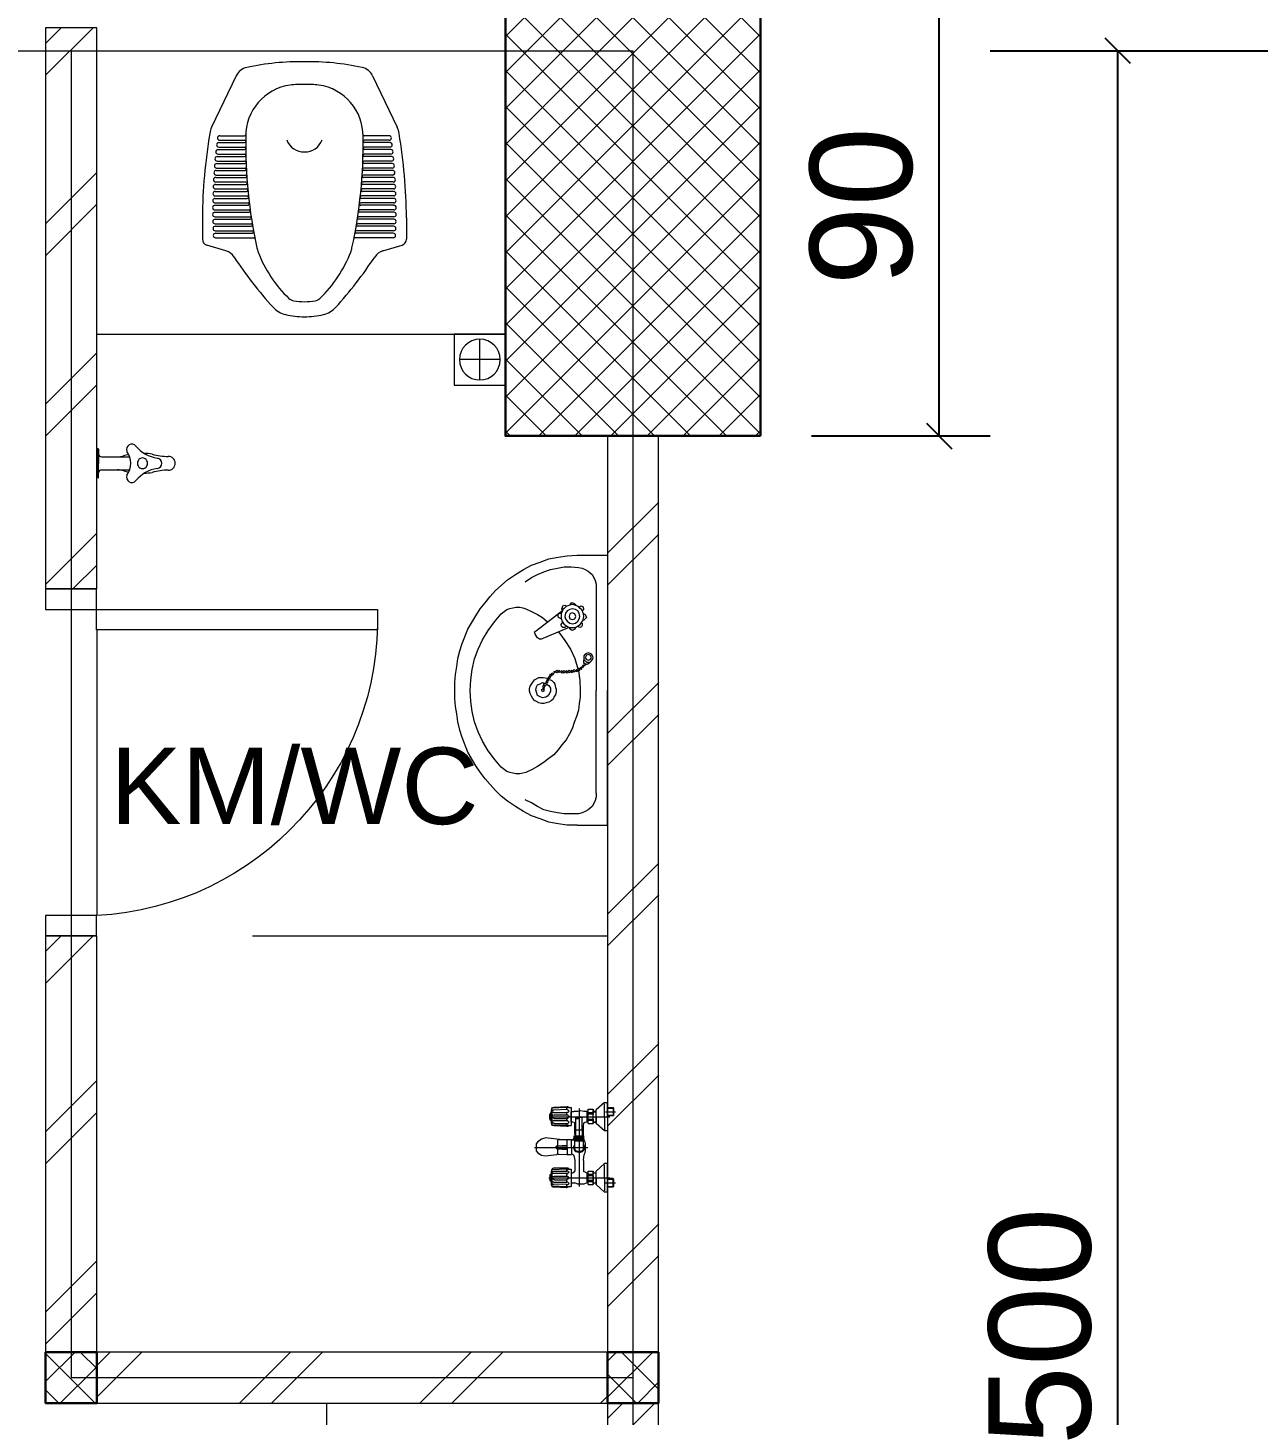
# Model space of a CAD drawing. Header units: millimetres. Extents: x -10 to 1564, y -8 to 383.
# Drawn here: x 3.22 to 8.04, y 65.1 to 70.54 of the extents above; entities that cross this region are included whole.
import ezdxf

# ---------------------------------------------------------------- set-up
doc = ezdxf.new("R2010")
doc.units = ezdxf.units.MM
doc.header["$MEASUREMENT"] = 0
doc.layers.get('0').update_dxf_attribs({"lineweight": 5})
for name, color, linetype, lineweight in [('ars', 11, 'Continuous', 0), ('ars @ 1', 11, 'Continuous', 0), ('KOL', 1, 'Continuous', 30), ('KOLOM', 4, 'Continuous', 9), ('KUSEN', 6, 'Continuous', 15), ('LAN', 7, 'Continuous', 9), ('not', 7, 'Continuous', 20), ('SANITAIR', 15, 'Continuous', 9), ('tem', 5, 'Continuous', 20), ('U', 6, 'Continuous', 20)]:
    doc.layers.add(name, color=color, linetype=linetype, lineweight=lineweight)
doc.layers.add('AS', color=1, linetype='Continuous', lineweight=5, plot=False)
doc.styles.get("Standard").update_dxf_attribs({"font": 'arial.ttf'})
doc.linetypes.add('ZIGZAG', pattern='A,0.0001,-0.2,[131,ltypeshp.shx,S=0.2,R=0,X=-0.2,Y=0],-0.4,[131,ltypeshp.shx,S=0.2,R=180,X=0.2,Y=0],-0.2', length=0.8001)
doc.dimstyles.new('SK-50', dxfattribs={"dimscale": 0, "dimtxt": 0.4, "dimasz": 0.1, "dimexe": 0.2, "dimexo": 0, "dimgap": 0.1, "dimtad": 1, "dimdec": 0, "dimlfac": 50, "dimzin": 0, "dimdsep": 46, "dimtxsty": 'Standard', "dimblk": 'OBLIQUE', "dimcen": 0.09, "dimclrd": 256, "dimclre": 256, "dimclrt": 256, "dimadec": 0, "dimazin": 0, "dimtfac": 1, "dimtdec": 0, "dimtofl": 0, "dimtmove": 0, "dimatfit": 3, "dimldrblk": 'OBLIQUE', "dimfxl": 0, "dimtolj": 1, "dimtzin": 0, "dimarcsym": 0})

# ---------------------------------------------------------------- blocks, each defined once
blk = doc.blocks.new('KRAN ATAS')
at = {"layer": 'SANITAIR'}
for p, q in [((-0.0198, 0), (0, 0)), ((-0.0198, -0.0015), (-0.0198, 0)), ((0.0198, 0), (0, 0)), ((0.0198, -0.0015), (0.0198, 0)), ((-0.0193, -0.002), (0, -0.002)), ((-0.0087, -0.006), (-0.0087, -0.0441)), ((0.0193, -0.002), (0, -0.002)), ((0.0087, -0.006), (0.0087, -0.0441))]:
    blk.add_line(p, q, dxfattribs=at)
for centre, radius, start, end in [((-0.0193, -0.0015), 0.0005, 180, 270), ((-0.0127, -0.006), 0.004, 0, 90), ((0.0127, -0.006), 0.004, 90, 180), ((0.0193, -0.0015), 0.0005, 270, 0), ((0.0743, -0.0604), 0.0878, 163.7486, 168.4446), ((-0.0388, -0.0275), 0.03, 343.7486, 0), ((0.0388, -0.0275), 0.03, 180, 196.2514), ((-0.0743, -0.0604), 0.0878, 11.5554, 16.2514), ((-0.0191, -0.047), 0.00682, 147.2603, 232.4214), ((-0.0188, -0.0464), 0.00682, 67.5786, 152.7397), ((-0.0514, -0.0871), 0.0447, 7.4918, 50.9581), ((0, -0.0187), 0.0268, 232.9628, 307.0372), ((-0.0004, -0.0613), 0.0068, 86.5771, 273.4229), ((0.0004, -0.0613), 0.0068, 266.5771, 93.4229), ((0.0514, -0.0871), 0.0447, 129.0419, 172.5082), ((0.0188, -0.0464), 0.00682, 27.2603, 112.4214), ((0.0191, -0.047), 0.00682, 307.5786, 32.7397), ((0.0743, -0.0604), 0.0878, 182.0552, 189.0251), ((-0.0892, -0.0965), 0.08, 0.3555, 16.2023), ((0.0892, -0.0965), 0.08, 163.7977, 179.6445), ((-0.0743, -0.0604), 0.0878, 350.9749, 357.9448), ((-0.0003, -0.0804), 0.00682, 187.5786, 272.7397), ((0.0003, -0.0804), 0.00682, 267.2603, 352.4214), ((-0.0004, -0.0965), 0.0088, 176.8553, 272.6444), ((0.0004, -0.0965), 0.0088, 267.3556, 3.1447)]:
    blk.add_arc(centre, radius, start, end, dxfattribs=at)
blk = doc.blocks.new('AVOOR')
at = {"layer": 'SANITAIR'}
blk.add_lwpolyline([(-21.8185, -71.5914), (-21.9185, -71.5914), (-21.9185, -71.4914), (-21.8185, -71.4914)], close=True, dxfattribs=at)
for points in [[(-21.8685, -71.5014), (-21.8685, -71.5814)], [(-21.9085, -71.5414), (-21.8285, -71.5414)]]:
    blk.add_lwpolyline(points, dxfattribs=at)
blk.add_circle((-21.8685, -71.5414), 0.04, dxfattribs=at)
blk = doc.blocks.new('CL J D')
at = {"layer": 'SANITAIR'}
for p, q in [((0.306, 0.1938), (0.3479, 0.1938)), ((0.0275, 0.1273), (0.1283, 0.1756)), ((0.186, 0.1645), (0.186, 0.1109)), ((0.1949, 0.1645), (0.1949, 0.1105)), ((0.1996, 0.1657), (0.1996, 0.1105)), ((0.2085, 0.1657), (0.2085, 0.11)), ((0.2133, 0.1667), (0.2133, 0.11)), ((0.2222, 0.1667), (0.2222, 0.1092)), ((0.2269, 0.1676), (0.2269, 0.1092)), ((0.2358, 0.1676), (0.2358, 0.1082)), ((0.2406, 0.1682), (0.2406, 0.1082)), ((0.2495, 0.1682), (0.2495, 0.107)), ((0.2542, 0.1687), (0.2542, 0.107)), ((0.2631, 0.1687), (0.2631, 0.1056)), ((0.2679, 0.169), (0.2679, 0.1056)), ((0.2768, 0.169), (0.2768, 0.104)), ((0.2815, 0.1692), (0.2815, 0.104)), ((0.2904, 0.1692), (0.2904, 0.1022)), ((0.2952, 0.1691), (0.2952, 0.1022)), ((0.3041, 0.1691), (0.3041, 0.1003)), ((0.3088, 0.1689), (0.3088, 0.1003)), ((0.3177, 0.1689), (0.3177, 0.0981)), ((0.3225, 0.1685), (0.3225, 0.0981)), ((0.3314, 0.1685), (0.3314, 0.0957)), ((0.3361, 0.1679), (0.3361, 0.0957)), ((0.345, 0.1679), (0.345, 0.093)), ((0.3709, 0.1476), (0.3594, 0.1853)), ((0.145, 0.1598), (0.145, 0.1109)), ((0.1539, 0.1598), (0.1539, 0.1111)), ((0.1587, 0.1615), (0.1587, 0.1111)), ((0.1676, 0.1615), (0.1676, 0.1111)), ((0.1723, 0.1631), (0.1723, 0.1111)), ((0.1812, 0.1631), (0.1812, 0.1109)), ((0.3314, -0.1809), (0.3314, -0.1081)), ((0.3361, -0.1803), (0.3361, -0.1081)), ((0.345, -0.1803), (0.345, -0.1055)), ((0.145, -0.1722), (0.145, -0.1234)), ((0.1539, -0.1722), (0.1539, -0.1236)), ((0.1587, -0.174), (0.1587, -0.1236)), ((0.1676, -0.174), (0.1676, -0.1236)), ((0.1723, -0.1756), (0.1723, -0.1236)), ((0.1812, -0.1756), (0.1812, -0.1234)), ((0.186, -0.177), (0.186, -0.1234)), ((0.1949, -0.177), (0.1949, -0.123)), ((0.1996, -0.1782), (0.1996, -0.123)), ((0.2085, -0.1782), (0.2085, -0.1224)), ((0.2133, -0.1792), (0.2133, -0.1224)), ((0.2222, -0.1792), (0.2222, -0.1216)), ((0.2269, -0.18), (0.2269, -0.1216)), ((0.2358, -0.18), (0.2358, -0.1206)), ((0.2406, -0.1807), (0.2406, -0.1206)), ((0.2495, -0.1807), (0.2495, -0.1195)), ((0.2542, -0.1812), (0.2542, -0.1195)), ((0.2631, -0.1812), (0.2631, -0.1181)), ((0.2679, -0.1815), (0.2679, -0.1181)), ((0.2768, -0.1815), (0.2768, -0.1165)), ((0.2815, -0.1816), (0.2815, -0.1165)), ((0.2904, -0.1816), (0.2904, -0.1147)), ((0.2952, -0.1816), (0.2952, -0.1147)), ((0.3041, -0.1816), (0.3041, -0.1127)), ((0.3088, -0.1813), (0.3088, -0.1127)), ((0.3177, -0.1813), (0.3177, -0.1105)), ((0.3225, -0.1809), (0.3225, -0.1105)), ((0.0275, -0.1398), (0.1283, -0.188)), ((0.3709, -0.16), (0.3594, -0.1977)), ((0.306, -0.2062), (0.3479, -0.2062))]:
    blk.add_line(p, q, dxfattribs=at)
for centre, radius, start, end in [((0.3183, -0.8979), 1.0917, 90.6447, 99.3564), ((0.3479, 0.1818), 0.012, 16.9837, 90), ((0.1462, 0.1381), 0.0415, 97.4366, 115.5884), ((0.1495, 0.1598), 0.00445, 0, 180), ((0.1631, 0.1615), 0.00445, 0, 180), ((0.1768, 0.1631), 0.00445, 0, 180), ((0.1904, 0.1645), 0.00445, 0, 180), ((0.2041, 0.1657), 0.00445, 0, 180), ((0.2177, 0.1667), 0.00445, 0, 180), ((0.2314, 0.1676), 0.00445, 0, 180), ((0.245, 0.1682), 0.00445, 0, 180), ((0.2587, 0.1687), 0.00445, 0, 180), ((0.2723, 0.169), 0.00445, 0, 180), ((0.286, 0.1692), 0.00445, 0, 180), ((0.2996, 0.1691), 0.00445, 0, 180), ((0.3133, 0.1689), 0.00445, 0, 180), ((0.3269, 0.1685), 0.00445, 0, 180), ((0.3406, 0.1679), 0.00445, 0, 180), ((0.3992, 0.1563), 0.0297, 196.9837, 236.587), ((0.0403, 0.1006), 0.0297, 115.5884, 167.907), ((0.1427, 0.1109), 0.00237, 271.7186, 0), ((0.1563, 0.1111), 0.00237, 180, 0), ((0.17, 0.1111), 0.00237, 180, 0), ((0.1836, 0.1109), 0.00237, 180, 0), ((0.1973, 0.1105), 0.00237, 180, 0), ((0.2109, 0.11), 0.00237, 180, 0), ((0.2246, 0.1092), 0.00237, 180, 0), ((-0.0629, -0.5443), 0.8096, 47.7542, 56.587), ((0.5098, 0), 0.5098, 167.907, 180.7001), ((0.1458, 0.0077), 0.1009, 89.3646, 171.9631), ((0.1639, -0.8282), 0.9369, 77.6038, 91.0419), ((0.2382, 0.1082), 0.00237, 180, 0), ((0.2519, 0.107), 0.00237, 180, 0), ((0.2655, 0.1056), 0.00237, 180, 0), ((0.2792, 0.104), 0.00237, 180, 0), ((0.2928, 0.1022), 0.00237, 180, 0), ((0.3064, 0.1003), 0.00237, 180, 0), ((0.3201, 0.0981), 0.00237, 180, 0), ((0.3337, 0.0957), 0.00237, 180, 0), ((0.3474, 0.093), 0.00237, 180, 258.7357), ((0.3518, 0.0291), 0.0593, 68.9695, 77.1263), ((0.2831, -0.1497), 0.2509, 43.8785, 68.9695), ((0.4495, 0.0199), 0.0475, 13.4838, 47.7542), ((0.1409, -0.0052), 0.0359, 358.3993, 69.7102), ((0.3402, -0.0063), 0.1598, 0.034, 13.4838), ((0.1995, 0.0001), 0.1551, 171.9445, 182.3259), ((0.4511, 0.0118), 0.0178, 9.3054, 43.8785), ((0.3402, -0.0063), 0.1302, 0.0418, 9.3054), ((0.5098, -0.0125), 0.5098, 179.2999, 192.093), ((0.1995, -0.0125), 0.1551, 177.6741, 188.0555), ((0.1409, -0.0072), 0.0359, 290.2898, 1.6007), ((0.4511, -0.0243), 0.0178, 316.1215, 350.6946), ((0.3402, -0.0061), 0.1302, 350.6946, 359.9582), ((0.3402, -0.0061), 0.1598, 346.5162, 359.966), ((0.1458, -0.0202), 0.1009, 188.0369, 270.6354), ((0.2831, 0.1372), 0.2509, 291.0305, 316.1215), ((0.4495, -0.0323), 0.0475, 312.2458, 346.5162), ((-0.0629, 0.5318), 0.8096, 303.413, 312.2458), ((0.1639, 0.8157), 0.9369, 268.9581, 282.3962), ((0.3201, -0.1105), 0.00237, 0, 180), ((0.3337, -0.1081), 0.00237, 0, 180), ((0.3474, -0.1055), 0.00237, 101.2643, 180), ((0.3518, -0.0415), 0.0593, 282.8737, 291.0305), ((0.0403, -0.113), 0.0297, 192.093, 244.4116), ((0.1427, -0.1234), 0.00237, 0, 88.2814), ((0.1563, -0.1236), 0.00237, 0, 180), ((0.17, -0.1236), 0.00237, 0, 180), ((0.1836, -0.1234), 0.00237, 0, 180), ((0.1973, -0.123), 0.00237, 0, 180), ((0.2109, -0.1224), 0.00237, 0, 180), ((0.2246, -0.1216), 0.00237, 0, 180), ((0.2382, -0.1206), 0.00237, 0, 180), ((0.2519, -0.1195), 0.00237, 0, 180), ((0.2655, -0.1181), 0.00237, 0, 180), ((0.2792, -0.1165), 0.00237, 0, 180), ((0.2928, -0.1147), 0.00237, 0, 180), ((0.3064, -0.1127), 0.00237, 0, 180), ((0.3992, -0.1687), 0.0297, 123.413, 163.0163), ((0.1462, -0.1506), 0.0415, 244.4116, 262.5634), ((0.1495, -0.1722), 0.00445, 180, 0), ((0.1631, -0.174), 0.00445, 180, 0), ((0.1768, -0.1756), 0.00445, 180, 0), ((0.1904, -0.177), 0.00445, 180, 0), ((0.2041, -0.1782), 0.00445, 180, 0), ((0.2177, -0.1792), 0.00445, 180, 0), ((0.2314, -0.18), 0.00445, 180, 0), ((0.245, -0.1807), 0.00445, 180, 0), ((0.2587, -0.1812), 0.00445, 180, 0), ((0.2723, -0.1815), 0.00445, 180, 0), ((0.286, -0.1816), 0.00445, 180, 0), ((0.2996, -0.1816), 0.00445, 180, 0), ((0.3133, -0.1813), 0.00445, 180, 0), ((0.3269, -0.1809), 0.00445, 180, 0), ((0.3406, -0.1803), 0.00445, 180, 0), ((0.3183, 0.8854), 1.0917, 260.6436, 269.3553), ((0.3479, -0.1942), 0.012, 270, 343.0163)]:
    blk.add_arc(centre, radius, start, end, dxfattribs=at)
blk = doc.blocks.new('SHOWER')
at = {"layer": 'SANITAIR', "linetype": 'Continuous'}
for points in [[(-0.0061, 0.0884), (-0.0218, 0.0738)], [(-0.0061, 0.0884), (-0.0061, 0.0884), (0, 0.0884)], [(-0.0061, 0.0605), (-0.0061, 0.086)], [(0, 0.0884), (0, 0.0327)], [(0, 0.0605), (0, 0.0884)], [(-0.1138, 0.0605), (0.0048, 0.0605)], [(-0.1126, 0.0654), (-0.1114, 0.0666)], [(-0.1114, 0.0533), (-0.1114, 0.0545), (-0.1126, 0.0557), (-0.1126, 0.0654)], [(-0.1102, 0.0678), (-0.1102, 0.0678), (-0.1114, 0.0678), (-0.1114, 0.0666)], [(-0.1114, 0.0678), (-0.1114, 0.0533), (-0.1102, 0.0533), (-0.1102, 0.0533)], [(-0.109, 0.0763), (-0.1102, 0.0726)], [(-0.1102, 0.0726), (-0.1102, 0.0484), (-0.109, 0.0448)], [(-0.109, 0.0763), (-0.1077, 0.0787), (-0.1053, 0.0787)], [(-0.0799, 0.0751), (-0.0799, 0.0787), (-0.109, 0.0775)], [(-0.109, 0.0775), (-0.109, 0.0436)], [(-0.109, 0.0714), (-0.109, 0.0714), (-0.1077, 0.0726), (-0.1053, 0.0738), (-0.1053, 0.0738)], [(-0.1053, 0.069), (-0.1053, 0.069), (-0.1077, 0.069), (-0.109, 0.0702), (-0.109, 0.0714)], [(-0.109, 0.0605), (-0.109, 0.063), (-0.1053, 0.0642), (-0.1041, 0.0642)], [(-0.1041, 0.0569), (-0.1077, 0.0581), (-0.109, 0.0593), (-0.109, 0.0605)], [(-0.0751, 0.0787), (-0.0775, 0.0799), (-0.0799, 0.0799), (-0.1053, 0.0787)], [(-0.1053, 0.0738), (-0.0799, 0.0751)], [(-0.1053, 0.069), (-0.0799, 0.069)], [(-0.1041, 0.0642), (-0.0799, 0.0642)], [(-0.1041, 0.0569), (-0.0799, 0.0569)], [(-0.0799, 0.0787), (-0.0763, 0.0787)], [(-0.0799, 0.0751), (-0.0775, 0.0738), (-0.0775, 0.0738), (-0.0763, 0.0726), (-0.0751, 0.0714)], [(-0.0751, 0.0714), (-0.0763, 0.0702), (-0.0775, 0.069), (-0.0775, 0.069), (-0.0799, 0.069)], [(-0.0799, 0.0642), (-0.0799, 0.069)], [(-0.0799, 0.0642), (-0.0775, 0.0642), (-0.0775, 0.063), (-0.0763, 0.063), (-0.0751, 0.0605), (-0.0763, 0.0593), (-0.0775, 0.0581), (-0.0775, 0.0569), (-0.0799, 0.0569)], [(-0.0799, 0.0533), (-0.0799, 0.0569)], [(-0.0751, 0.0787), (-0.0714, 0.0787)], [(-0.0714, 0.0787), (-0.0714, 0.0775)], [(-0.0714, 0.0775), (-0.0714, 0.0436)], [(-0.0642, 0.0714), (-0.0666, 0.0702), (-0.0714, 0.0702)], [(-0.0714, 0.0508), (-0.0714, 0.0702)], [(-0.0642, 0.0714), (-0.0581, 0.0714), (-0.0521, 0.0726), (-0.046, 0.0714), (-0.04, 0.0714)], [(-0.0557, 0.0593), (-0.0557, 0.0593), (-0.0557, 0.0593), (-0.0569, 0.0593), (-0.0593, 0.0593), (-0.0593, 0.0593), (-0.0605, 0.0593), (-0.0617, 0.0593), (-0.0617, 0.0581), (-0.0617, 0.0581), (-0.0605, 0.0569), (-0.0593, 0.0569), (-0.0593, 0.0569), (-0.0569, 0.0569), (-0.0557, 0.0569), (-0.0557, 0.0581), (-0.0557, 0.0581)], [(-0.0617, 0.0351), (-0.0617, 0.0581), (-0.0617, 0.0581)], [(-0.0557, 0.0581), (-0.0569, 0.0581), (-0.0581, 0.0569), (-0.0593, 0.0569), (-0.0593, 0.0569), (-0.0593, 0.0581), (-0.0605, 0.0581), (-0.0605, 0.0593), (-0.0593, 0.0593), (-0.0593, 0.0593), (-0.0581, 0.0593), (-0.0569, 0.0593), (-0.0569, 0.0581), (-0.0557, 0.0581)], [(-0.0557, 0.0763), (-0.0557, -0.0763)], [(-0.0521, 0.0593), (-0.0545, 0.0593), (-0.0557, 0.0593), (-0.0557, 0.0581), (-0.0557, 0.0593), (-0.0545, 0.0593), (-0.0521, 0.0593)], [(-0.0521, 0.0593), (-0.0521, 0.0593), (-0.0508, 0.0593), (-0.0496, 0.0593), (-0.0496, 0.0581)], [(-0.0496, 0.0351), (-0.0496, 0.0581)], [(-0.04, 0.0714), (-0.04, 0.0508), (-0.04, 0.0714), (-0.04, 0.0508)], [(-0.04, 0.069), (-0.0375, 0.069)], [(-0.04, 0.0533), (-0.04, 0.069)], [(-0.0375, 0.0738), (-0.0375, 0.0751)], [(-0.0375, 0.0751), (-0.0278, 0.0751)], [(-0.0278, 0.0654), (-0.0375, 0.0654), (-0.0375, 0.069), (-0.0375, 0.0714), (-0.0375, 0.0751)], [(-0.0375, 0.0472), (-0.0375, 0.0738)], [(-0.0375, 0.069), (-0.0278, 0.069)], [(-0.0278, 0.0533), (-0.0375, 0.0533), (-0.0375, 0.0557), (-0.0278, 0.0557), (-0.0278, 0.0605), (-0.0278, 0.0654)], [(-0.0375, 0.0557), (-0.0375, 0.0605), (-0.0375, 0.0654)], [(-0.0278, 0.0738), (-0.0278, 0.0751)], [(-0.0278, 0.0751), (-0.0278, 0.0714), (-0.0278, 0.069)], [(-0.0278, 0.0472), (-0.0278, 0.0738)], [(-0.0278, 0.0714), (-0.0218, 0.0714)], [(-0.0278, 0.0702), (-0.0218, 0.0702)], [(-0.0278, 0.069), (-0.0278, 0.0654)], [(-0.0278, 0.0557), (-0.0278, 0.0533)], [(-0.0218, 0.0726), (-0.0218, 0.0738)], [(-0.0218, 0.0605), (-0.0218, 0.0726)], [(-0.0218, 0.0484), (-0.0218, 0.0726)], [(-0.0218, 0.0605), (-0.0218, 0.0484)], [(-0.0061, 0.0605), (-0.0061, 0.0351)], [(-0.0036, 0.0702), (0.0157, 0.0702)], [(0, 0.0787), (0.0109, 0.0787)], [(0.0121, 0.0775), (0.0121, 0.063), (0.0109, 0.063), (0, 0.063)], [(0, 0.0775), (0.0121, 0.0775)], [(0, 0.063), (0.0121, 0.063)], [(0, 0.0605), (0, 0.0327)], [(0.0121, 0.0775), (0.0109, 0.0787), (0.0109, 0.063)], [(-0.1053, 0.0533), (-0.1053, 0.0533), (-0.1077, 0.0521), (-0.109, 0.0508), (-0.109, 0.0496)], [(-0.109, 0.0496), (-0.109, 0.0496), (-0.1077, 0.0484), (-0.1053, 0.0484), (-0.1053, 0.0472), (-0.0799, 0.0472)], [(-0.0751, 0.0436), (-0.0775, 0.0412), (-0.0799, 0.0412), (-0.1053, 0.0424), (-0.1077, 0.0436), (-0.109, 0.0448)], [(-0.0763, 0.0436), (-0.0799, 0.0436), (-0.109, 0.0436)], [(-0.1053, 0.0533), (-0.0799, 0.0533)], [(-0.0751, 0.0496), (-0.0763, 0.0508), (-0.0775, 0.0521), (-0.0775, 0.0533), (-0.0799, 0.0533)], [(-0.0799, 0.0472), (-0.0775, 0.0472), (-0.0775, 0.0472), (-0.0763, 0.0484), (-0.0751, 0.0496)], [(-0.0799, 0.0436), (-0.0799, 0.0472)], [(-0.0751, 0.0436), (-0.0714, 0.0436), (-0.0714, 0.0436)], [(-0.0714, 0.0508), (-0.0678, 0.0508)], [(-0.0678, 0.0508), (-0.0654, 0.0496), (-0.0642, 0.0472)], [(-0.0642, 0.0266), (-0.0642, 0.0472)], [(-0.0617, 0.023), (-0.0617, 0.0351), (-0.0496, 0.0351), (-0.0496, 0.023)], [(-0.0472, 0.0436), (-0.046, 0.0472), (-0.046, 0.0484), (-0.0436, 0.0496), (-0.0412, 0.0508)], [(-0.0472, 0.0266), (-0.0472, 0.0436)], [(-0.0412, 0.0508), (-0.04, 0.0508)], [(-0.04, 0.0533), (-0.0375, 0.0533)], [(-0.0375, 0.0472), (-0.0375, 0.0496), (-0.0375, 0.0533)], [(-0.0375, 0.0472), (-0.0375, 0.0472), (-0.0278, 0.0472)], [(-0.0278, 0.0533), (-0.0278, 0.0496), (-0.0278, 0.0472)], [(-0.0278, 0.0508), (-0.0218, 0.0508)], [(-0.0278, 0.0496), (-0.0218, 0.0496)], [(-0.0278, 0.0472), (-0.0278, 0.0472)], [(-0.0218, 0.0472), (-0.0218, 0.0484)], [(-0.0061, 0.0327), (-0.0218, 0.0472)], [(0, 0.0327), (-0.0061, 0.0327), (-0.0061, 0.0327)], [(-0.1429, 0), (-0.0387, 0)], [(-0.0932, -0.0133), (-0.1223, -0.0169), (-0.1295, -0.0157), (-0.1344, -0.0121), (-0.1392, -0.0061), (-0.1392, 0), (-0.1392, 0.0073), (-0.1344, 0.0133), (-0.1295, 0.0169), (-0.1223, 0.0194)], [(-0.0932, 0.0157), (-0.1223, 0.0194)], [(-0.1005, 0.0024), (-0.0993, 0.0036), (-0.0993, 0.0036), (-0.0981, 0.0036)], [(-0.0981, -0.0024), (-0.0993, -0.0024), (-0.1005, -0.0012), (-0.1005, 0.0024)], [(-0.0981, 0.0133), (-0.0969, 0.0145), (-0.0956, 0.0157), (-0.0799, 0.0157)], [(-0.0981, 0.0133), (-0.0981, 0.0036), (-0.0799, 0.0048)], [(-0.0787, -0.0024), (-0.0981, -0.0012), (-0.0981, -0.0012), (-0.0981, 0.0024), (-0.0981, 0.0036), (-0.0787, 0.0036)], [(-0.0799, 0.0157), (-0.0787, 0.0157), (-0.0787, 0.0157)], [(-0.0799, 0.0048), (-0.0787, 0.0048), (-0.0787, 0.0048)], [(-0.0787, 0), (-0.0787, 0.0157), (-0.0702, 0.0157)], [(-0.0787, 0), (-0.0787, -0.0145)], [(-0.0654, 0.0194), (-0.0678, 0.0157), (-0.0702, 0.0133)], [(-0.0702, 0), (-0.0702, 0.0157)], [(-0.0702, 0), (-0.0702, -0.0133)], [(-0.0472, 0.0061), (-0.046, 0.0036), (-0.0448, -0.0012), (-0.046, -0.0048), (-0.0496, -0.0085), (-0.0533, -0.0097), (-0.0569, -0.0097), (-0.0617, -0.0085), (-0.0642, -0.0061), (-0.0654, -0.0024), (-0.0666, 0), (-0.0654, 0.0036), (-0.0642, 0.0061)], [(-0.0654, 0.0218), (-0.0654, 0.023)], [(-0.0654, 0.0145), (-0.0654, 0.0218)], [(-0.0654, 0.0218), (-0.046, 0.0218)], [(-0.0654, 0.0218), (-0.0581, 0.0145)], [(-0.0654, 0.0194), (-0.0617, 0.0218)], [(-0.0654, 0.0169), (-0.0593, 0.0218)], [(-0.0654, 0.0145), (-0.0569, 0.0218)], [(-0.0654, 0.0194), (-0.0617, 0.0145)], [(-0.0654, 0.0157), (-0.0642, 0.0145)], [(-0.0654, 0.0133), (-0.0654, 0.0145)], [(-0.0654, 0.0145), (-0.046, 0.0145)], [(-0.0642, 0.0266), (-0.0642, 0.023)], [(-0.0642, 0.023), (-0.0472, 0.023)], [(-0.0642, 0), (-0.0642, 0.0133)], [(-0.0642, 0.0133), (-0.0472, 0.0133)], [(-0.0472, 0.0133), (-0.0642, 0.0133)], [(-0.0472, 0), (-0.0472, -0.0024), (-0.0496, -0.0061), (-0.0521, -0.0073), (-0.0557, -0.0085), (-0.0593, -0.0073), (-0.0617, -0.0061), (-0.0642, -0.0024), (-0.0642, 0)], [(-0.063, 0.0218), (-0.0557, 0.0145)], [(-0.0617, 0.0145), (-0.0557, 0.0206), (-0.0545, 0.0218)], [(-0.0605, 0.0218), (-0.0557, 0.0169), (-0.0521, 0.0145)], [(-0.0593, 0.0145), (-0.0557, 0.0182), (-0.0521, 0.0218)], [(-0.0581, 0.0218), (-0.0557, 0.0194), (-0.0496, 0.0145)], [(-0.0569, 0.0145), (-0.0557, 0.0157), (-0.0496, 0.0218)], [(-0.0557, 0.0218), (-0.0472, 0.0145)], [(-0.0545, 0.0145), (-0.046, 0.0218)], [(-0.0521, 0.0218), (-0.046, 0.0157)], [(-0.0521, 0.0145), (-0.046, 0.0194)], [(-0.0496, 0.0218), (-0.046, 0.0182)], [(-0.0496, 0.0145), (-0.046, 0.0169)], [(-0.0472, 0.023), (-0.0472, 0.0266)], [(-0.0472, 0.0218), (-0.046, 0.0206)], [(-0.0472, 0), (-0.0472, 0.0133)], [(-0.046, 0.0218), (-0.046, 0.023)], [(-0.046, 0.0145), (-0.046, 0.0218)], [(-0.0448, 0.0133), (-0.046, 0.0182)], [(-0.046, 0.0133), (-0.046, 0.0145)], [(-0.0448, 0.0133), (-0.0436, 0.0073), (-0.0436, 0)], [(-0.0436, 0), (-0.0436, -0.0061), (-0.0448, -0.0121)], [(-0.1005, -0.0012), (-0.1005, -0.0012)], [(-0.0981, -0.0024), (-0.0799, -0.0036)], [(-0.0981, -0.0024), (-0.0981, -0.0121)], [(-0.0799, -0.0145), (-0.0956, -0.0133), (-0.0969, -0.0133), (-0.0981, -0.0121)], [(-0.0787, -0.0024), (-0.0799, -0.0036), (-0.0799, -0.0036)], [(-0.0787, -0.0145), (-0.0799, -0.0145), (-0.0799, -0.0145)], [(-0.0787, -0.0133), (-0.0702, -0.0133)], [(-0.0702, -0.0121), (-0.0666, -0.0145), (-0.0654, -0.0182), (-0.0642, -0.0254)], [(-0.0642, -0.0254), (-0.0642, -0.046)], [(-0.0472, -0.0254), (-0.046, -0.0182), (-0.0448, -0.0121)], [(-0.0472, -0.0254), (-0.0472, -0.0436)], [(-0.1126, -0.0533), (-0.1114, -0.0533), (-0.1114, -0.0521)], [(-0.1126, -0.0533), (-0.1126, -0.0654)], [(-0.1102, -0.0521), (-0.1102, -0.0521), (-0.1114, -0.0521)], [(-0.1114, -0.0521), (-0.1114, -0.0666)], [(-0.109, -0.0436), (-0.1102, -0.0472), (-0.1102, -0.0714), (-0.109, -0.0751)], [(-0.109, -0.0436), (-0.1077, -0.0412), (-0.1053, -0.04), (-0.0799, -0.04), (-0.0775, -0.04), (-0.0751, -0.0424)], [(-0.0799, -0.0424), (-0.109, -0.0436)], [(-0.109, -0.0436), (-0.109, -0.0751)], [(-0.0799, -0.0508), (-0.1053, -0.0508), (-0.1053, -0.0508), (-0.1077, -0.0508), (-0.109, -0.0496), (-0.109, -0.0496), (-0.109, -0.0484), (-0.1077, -0.0472), (-0.1053, -0.046), (-0.1053, -0.046), (-0.0799, -0.046)], [(-0.0799, -0.0508), (-0.0775, -0.0508), (-0.0775, -0.0496), (-0.0763, -0.0496), (-0.0751, -0.0484), (-0.0763, -0.0472), (-0.0775, -0.046), (-0.0775, -0.046), (-0.0799, -0.046), (-0.0799, -0.0424), (-0.0763, -0.0424)], [(-0.0799, -0.0557), (-0.0799, -0.0508)], [(-0.0751, -0.0424), (-0.0714, -0.0424), (-0.0714, -0.0424)], [(-0.0714, -0.0424), (-0.0714, -0.0763)], [(-0.0714, -0.0496), (-0.0678, -0.0496), (-0.0654, -0.0484), (-0.0642, -0.046)], [(-0.0714, -0.0496), (-0.0714, -0.069)], [(-0.0412, -0.0496), (-0.0436, -0.0484), (-0.046, -0.0472), (-0.046, -0.0448), (-0.0472, -0.0436)], [(-0.0412, -0.0496), (-0.04, -0.0496)], [(-0.04, -0.069), (-0.04, -0.0496), (-0.04, -0.069), (-0.04, -0.0496)], [(-0.04, -0.0521), (-0.0375, -0.0521)], [(-0.04, -0.0666), (-0.04, -0.0521)], [(-0.0375, -0.046), (-0.0375, -0.046)], [(-0.0375, -0.046), (-0.0278, -0.046)], [(-0.0375, -0.0714), (-0.0375, -0.046)], [(-0.0375, -0.0545), (-0.0375, -0.0521), (-0.0375, -0.0484), (-0.0375, -0.046)], [(-0.0375, -0.0521), (-0.0278, -0.0521)], [(-0.0278, -0.046), (-0.0278, -0.046)], [(-0.0278, -0.0714), (-0.0278, -0.046)], [(-0.0278, -0.046), (-0.0278, -0.0484), (-0.0278, -0.0521)], [(-0.0278, -0.0496), (-0.0218, -0.0496)], [(-0.0278, -0.0496), (-0.0218, -0.0496)], [(-0.0278, -0.069), (-0.0278, -0.0496)], [(-0.0278, -0.0545), (-0.0278, -0.0521)], [(-0.0061, -0.0315), (-0.0218, -0.046)], [(-0.0218, -0.0472), (-0.0218, -0.046)], [(-0.0218, -0.0714), (-0.0218, -0.0472)], [(-0.0218, -0.0593), (-0.0218, -0.0472)], [(-0.0061, -0.0315), (-0.0061, -0.0303), (0, -0.0303)], [(-0.0061, -0.0593), (-0.0061, -0.0339)], [(0, -0.0872), (0, -0.0303)], [(0, -0.0593), (0, -0.0303)], [(-0.115, -0.0593), (0.0048, -0.0593)], [(-0.1114, -0.0654), (-0.1126, -0.0654)], [(-0.1114, -0.0654), (-0.1114, -0.0654), (-0.1102, -0.0666), (-0.1102, -0.0666)], [(-0.109, -0.0593), (-0.109, -0.0581), (-0.1077, -0.0569), (-0.1041, -0.0557)], [(-0.1041, -0.063), (-0.1065, -0.0617), (-0.109, -0.0605), (-0.109, -0.0593)], [(-0.1053, -0.0678), (-0.1053, -0.0678), (-0.1077, -0.0678), (-0.109, -0.0678), (-0.109, -0.069), (-0.109, -0.0702), (-0.1077, -0.0714), (-0.1053, -0.0714), (-0.1053, -0.0714)], [(-0.109, -0.0751), (-0.0799, -0.0763), (-0.0799, -0.0726), (-0.1053, -0.0714)], [(-0.0751, -0.0763), (-0.0775, -0.0775), (-0.0799, -0.0787), (-0.1053, -0.0775), (-0.1077, -0.0775), (-0.109, -0.0751)], [(-0.1053, -0.0678), (-0.0799, -0.0678)], [(-0.1041, -0.0557), (-0.0799, -0.0557)], [(-0.1041, -0.063), (-0.0799, -0.063)], [(-0.0799, -0.0557), (-0.0775, -0.0557), (-0.0775, -0.0569), (-0.0763, -0.0581), (-0.0751, -0.0593)], [(-0.0751, -0.0593), (-0.0763, -0.0605), (-0.0775, -0.0617), (-0.0775, -0.0617), (-0.0799, -0.063)], [(-0.0799, -0.0678), (-0.0799, -0.063)], [(-0.0751, -0.0702), (-0.0763, -0.069), (-0.0775, -0.0678), (-0.0775, -0.0678), (-0.0799, -0.0678)], [(-0.0799, -0.0726), (-0.0775, -0.0726), (-0.0775, -0.0714), (-0.0763, -0.0714), (-0.0751, -0.0702)], [(-0.0799, -0.0763), (-0.0763, -0.0763)], [(-0.0751, -0.0763), (-0.0714, -0.0763), (-0.0714, -0.0763)], [(-0.0714, -0.069), (-0.0666, -0.069), (-0.0642, -0.069)], [(-0.04, -0.069), (-0.046, -0.0714), (-0.0521, -0.0714), (-0.0581, -0.0714), (-0.0642, -0.069)], [(-0.04, -0.0666), (-0.0375, -0.0666)], [(-0.0375, -0.0545), (-0.0278, -0.0545)], [(-0.0375, -0.0642), (-0.0375, -0.0593), (-0.0375, -0.0545)], [(-0.0278, -0.0642), (-0.0375, -0.0642), (-0.0375, -0.0666), (-0.0278, -0.0666), (-0.0278, -0.0702), (-0.0278, -0.0726)], [(-0.0375, -0.0726), (-0.0375, -0.0702), (-0.0375, -0.0666)], [(-0.0375, -0.0714), (-0.0375, -0.0726), (-0.0278, -0.0726), (-0.0278, -0.0714)], [(-0.0278, -0.0545), (-0.0278, -0.0593), (-0.0278, -0.0642)], [(-0.0278, -0.0666), (-0.0278, -0.0642)], [(-0.0278, -0.069), (-0.0218, -0.069)], [(-0.0278, -0.069), (-0.0218, -0.069)], [(-0.0218, -0.0593), (-0.0218, -0.0714)], [(-0.0218, -0.0726), (-0.0218, -0.0714)], [(0, -0.0872), (-0.0061, -0.0872), (-0.0061, -0.0872), (-0.0218, -0.0726)], [(-0.0061, -0.0593), (-0.0061, -0.0847)], [(-0.0036, -0.069), (0.0157, -0.069)], [(0, -0.0593), (0, -0.0872)], [(0.0121, -0.0617), (0.0109, -0.0605), (0, -0.0605)], [(0.0121, -0.0617), (0.0121, -0.0763), (0.0109, -0.0775), (0, -0.0775)], [(0, -0.0617), (0.0121, -0.0617)], [(0, -0.0763), (0.0121, -0.0763)], [(0.0109, -0.0775), (0.0109, -0.0605)]]:
    blk.add_lwpolyline(points, dxfattribs=at)
blk = doc.blocks.new('WASHTAFEL')
at = {"layer": 'SANITAIR'}
for points in [[(0.1029, 0.2167), (0.1186, 0.2276), (0.1344, 0.2373), (0.1501, 0.2458), (0.1671, 0.2518), (0.184, 0.2579), (0.2022, 0.2615), (0.2203, 0.2639), (0.2397, 0.2651)], [(0.2397, 0.2651), (0.299, 0.2651)], [(0.299, 0.2651), (0.299, 0)], [(0.138, 0.2131), (0.1501, 0.2215), (0.1622, 0.2276), (0.1743, 0.2324), (0.1877, 0.2373), (0.201, 0.2397), (0.2143, 0.2421), (0.2276, 0.2421), (0.2421, 0.2409)], [(0.2421, 0.2409), (0.2494, 0.2397), (0.2554, 0.2373), (0.2615, 0.2337), (0.2688, 0.2276), (0.2724, 0.2215), (0.2748, 0.2155), (0.2772, 0.2082), (0.2772, 0.1998)], [(0, 0), (0, 0.0157), (0.0012, 0.0315), (0.0036, 0.0472), (0.0061, 0.063), (0.0097, 0.0775), (0.0145, 0.092), (0.0254, 0.1199), (0.0412, 0.1465), (0.0496, 0.1598), (0.0593, 0.1719), (0.069, 0.184), (0.0799, 0.1961), (0.0908, 0.2058), (0.1029, 0.2167)], [(0.2772, 0.1998), (0.2772, 0)], [(0.0908, 0.1501), (0.0969, 0.155), (0.1017, 0.1586), (0.1077, 0.161), (0.1138, 0.1622), (0.1199, 0.1634), (0.1271, 0.1634), (0.1332, 0.1622), (0.1392, 0.1598)], [(0.2082, 0.1453), (0.2082, 0.1416), (0.2094, 0.1368), (0.2119, 0.1332), (0.2143, 0.1295), (0.2179, 0.1271), (0.2215, 0.1247), (0.2252, 0.1235), (0.23, 0.1235), (0.2349, 0.1235), (0.2385, 0.1247), (0.2421, 0.1271), (0.2458, 0.1295), (0.2482, 0.1332), (0.2506, 0.1368), (0.2518, 0.1416), (0.253, 0.1453), (0.2518, 0.1501), (0.2506, 0.1538), (0.2482, 0.1586), (0.2458, 0.161), (0.2421, 0.1646), (0.2385, 0.1659), (0.2349, 0.1671), (0.23, 0.1683), (0.2252, 0.1671), (0.2215, 0.1659), (0.2179, 0.1646), (0.2143, 0.161), (0.2119, 0.1586), (0.2094, 0.1538), (0.2082, 0.1501), (0.2082, 0.1453)], [(0.2119, 0.1574), (0.2094, 0.1598), (0.2107, 0.1634), (0.2119, 0.1659), (0.2155, 0.1671), (0.2179, 0.1659), (0.2191, 0.1646), (0.2191, 0.1646)], [(0.2252, 0.1671), (0.2264, 0.1695), (0.2276, 0.1719), (0.2312, 0.1719), (0.2337, 0.1707), (0.2361, 0.1683), (0.2361, 0.1671), (0.2361, 0.1659)], [(0.2421, 0.1634), (0.2446, 0.1646), (0.247, 0.1659), (0.2506, 0.1646), (0.2518, 0.161), (0.2518, 0.1586), (0.2506, 0.1574), (0.2506, 0.1562), (0.2494, 0.1562)], [(0.0303, 0), (0.0315, 0.0206), (0.0339, 0.0412), (0.0387, 0.0617), (0.046, 0.0811), (0.0545, 0.0993), (0.0654, 0.1174), (0.0775, 0.1344), (0.0908, 0.1501)], [(0.1392, 0.1598), (0.1501, 0.155), (0.1622, 0.1489), (0.1719, 0.1429), (0.1816, 0.1344)], [(0.1598, 0.1174), (0.2119, 0.1574)], [(0.2082, 0.1404), (0.2058, 0.1416), (0.2034, 0.1429), (0.2022, 0.1465), (0.2034, 0.1501), (0.2058, 0.1513), (0.207, 0.1513), (0.2082, 0.1513), (0.2094, 0.1513)], [(0.2155, 0.1453), (0.2167, 0.1404), (0.2203, 0.1356), (0.2252, 0.132), (0.23, 0.1308), (0.2361, 0.132), (0.2409, 0.1356), (0.2433, 0.1404), (0.2446, 0.1453), (0.2433, 0.1513), (0.2409, 0.1562), (0.2361, 0.1586), (0.23, 0.1598), (0.2252, 0.1586), (0.2203, 0.1562), (0.2167, 0.1513), (0.2155, 0.1453)], [(0.224, 0.1453), (0.2252, 0.1404), (0.23, 0.1392), (0.2349, 0.1404), (0.2373, 0.1453), (0.2349, 0.1501), (0.23, 0.1525), (0.2252, 0.1501), (0.224, 0.1453)], [(0.253, 0.1501), (0.2554, 0.1489), (0.2567, 0.1465), (0.2579, 0.1429), (0.2554, 0.1404), (0.253, 0.138), (0.253, 0.138), (0.2518, 0.138)], [(0.1622, 0.1029), (0.1574, 0.1102), (0.1562, 0.115), (0.1598, 0.1174)], [(0.1683, 0.1005), (0.2228, 0.1235)], [(0.2034, 0.115), (0.2155, 0.0981), (0.2264, 0.0811), (0.2349, 0.063), (0.2409, 0.0424)], [(0.2179, 0.1259), (0.2155, 0.1235), (0.2119, 0.1235), (0.2094, 0.1247), (0.2082, 0.1271), (0.2082, 0.1308), (0.2094, 0.1308), (0.2094, 0.132), (0.2107, 0.1332)], [(0.2361, 0.1235), (0.2349, 0.1199), (0.2324, 0.1186), (0.23, 0.1174), (0.2276, 0.1186), (0.2252, 0.1211), (0.2252, 0.1223), (0.2252, 0.1235)], [(0.2494, 0.132), (0.2494, 0.1295), (0.2494, 0.1271), (0.2482, 0.1247), (0.2446, 0.1235), (0.2421, 0.1247), (0.2409, 0.1247), (0.2409, 0.1247)], [(0.1683, 0.1005), (0.1659, 0.1005), (0.1622, 0.1029)], [(0.253, 0.0642), (0.253, 0.0605), (0.2554, 0.0581), (0.2579, 0.0557), (0.2615, 0.0557), (0.2651, 0.0557), (0.2676, 0.0581), (0.27, 0.0605), (0.2712, 0.0642), (0.27, 0.0678), (0.2676, 0.0714), (0.2651, 0.0726), (0.2615, 0.0738), (0.2579, 0.0726), (0.2554, 0.0714), (0.253, 0.0678), (0.253, 0.0642)], [(0.2639, 0.0557), (0.2615, 0.0521), (0.2591, 0.0508), (0.2554, 0.0521), (0.253, 0.0533), (0.253, 0.0569), (0.253, 0.0581), (0.253, 0.0593)], [(0.2554, 0.0642), (0.2579, 0.0605), (0.2615, 0.0593), (0.2651, 0.0605), (0.2676, 0.0642), (0.2651, 0.069), (0.2615, 0.0702), (0.2579, 0.069), (0.2554, 0.0642)], [(0.1828, 0.0254), (0.1852, 0.023), (0.1877, 0.0254), (0.1852, 0.0278), (0.1828, 0.0254)], [(0.1852, 0.0303), (0.1877, 0.0278), (0.1901, 0.0303), (0.1877, 0.0315), (0.1852, 0.0303)], [(0.1889, 0.0327), (0.1913, 0.0303), (0.1937, 0.0327), (0.1913, 0.0339), (0.1889, 0.0327)], [(0.1937, 0.0363), (0.1949, 0.0339), (0.1973, 0.0363), (0.1949, 0.0375), (0.1937, 0.0363)], [(0.1973, 0.0375), (0.1998, 0.0351), (0.2022, 0.0375), (0.1998, 0.04), (0.1973, 0.0375)], [(0.2022, 0.0375), (0.2046, 0.0351), (0.2058, 0.0375), (0.2046, 0.04), (0.2022, 0.0375)], [(0.207, 0.0363), (0.2094, 0.0339), (0.2119, 0.0363), (0.2094, 0.0387), (0.207, 0.0363)], [(0.2119, 0.0363), (0.2143, 0.0339), (0.2167, 0.0363), (0.2143, 0.0387), (0.2119, 0.0363)], [(0.2167, 0.0363), (0.2191, 0.0339), (0.2215, 0.0363), (0.2191, 0.0387), (0.2167, 0.0363)], [(0.2215, 0.0375), (0.224, 0.0351), (0.2264, 0.0375), (0.224, 0.04), (0.2215, 0.0375)], [(0.2264, 0.0375), (0.2288, 0.0351), (0.2312, 0.0375), (0.2288, 0.04), (0.2264, 0.0375)], [(0.2312, 0.0387), (0.2337, 0.0363), (0.2361, 0.0387), (0.2337, 0.0412), (0.2312, 0.0387)], [(0.2373, 0.0387), (0.2385, 0.0375), (0.2409, 0.0387), (0.2385, 0.0412), (0.2373, 0.0387)], [(0.2409, 0.0412), (0.2433, 0.0387), (0.2458, 0.0412), (0.2433, 0.0436), (0.2409, 0.0412)], [(0.2421, 0.0387), (0.2446, 0.0194), (0.2458, 0)], [(0.2458, 0.0436), (0.2482, 0.0412), (0.2494, 0.0436), (0.2482, 0.046), (0.2458, 0.0436)], [(0.2494, 0.0472), (0.2506, 0.0448), (0.253, 0.0472), (0.2506, 0.0496), (0.2494, 0.0472)], [(0.253, 0.0508), (0.2542, 0.0484), (0.2567, 0.0508), (0.2542, 0.0533), (0.253, 0.0508)], [(0.1029, -0.2167), (0.0908, -0.207), (0.0799, -0.1961), (0.069, -0.184), (0.0593, -0.1731), (0.0496, -0.1598), (0.0412, -0.1477), (0.0254, -0.1211), (0.0145, -0.092), (0.0097, -0.0775), (0.0061, -0.0617), (0.0036, -0.046), (0.0012, -0.0315), (0, -0.0157), (0, 0)], [(0.1392, -0.161), (0.1332, -0.1622), (0.1271, -0.1634), (0.1199, -0.1634), (0.1138, -0.1622), (0.1077, -0.161), (0.1017, -0.1586), (0.0969, -0.155), (0.0908, -0.1501), (0.0775, -0.1344), (0.0654, -0.1186), (0.0545, -0.0993), (0.046, -0.0811), (0.0387, -0.0617), (0.0339, -0.0412), (0.0315, -0.0218), (0.0303, 0)], [(0.2458, 0), (0.2458, -0.0133), (0.2433, -0.0254), (0.2421, -0.0387), (0.2385, -0.0508), (0.2337, -0.063), (0.23, -0.0751), (0.224, -0.086), (0.2179, -0.0969), (0.2094, -0.1065), (0.2022, -0.1162), (0.1937, -0.1259), (0.184, -0.1332), (0.1731, -0.1416), (0.1622, -0.1489), (0.1513, -0.155), (0.1392, -0.161)], [(0.1852, 0.0218), (0.1901, 0.0194), (0.1937, 0.0157), (0.1961, 0.0121), (0.1973, 0.0061), (0.1985, 0.0024), (0.1985, -0.0024), (0.1973, -0.0085), (0.1949, -0.0121), (0.1925, -0.0169), (0.1889, -0.0206), (0.184, -0.023), (0.1792, -0.0242), (0.1743, -0.0254), (0.1695, -0.0254), (0.1646, -0.0242), (0.1598, -0.0218), (0.1562, -0.0194), (0.1525, -0.0157), (0.1501, -0.0109), (0.1477, -0.0061), (0.1465, -0.0012), (0.1465, 0.0036), (0.1477, 0.0085), (0.1501, 0.0121), (0.1562, 0.0206), (0.1646, 0.0254), (0.1731, 0.0254), (0.1816, 0.0242)], [(0.1792, 0.0133), (0.184, 0.0097), (0.1877, 0.0048), (0.1877, -0.0012), (0.1852, -0.0061), (0.1816, -0.0109), (0.178, -0.0133), (0.1719, -0.0145), (0.1659, -0.0121), (0.1622, -0.0097), (0.1598, -0.0036), (0.1586, 0.0012), (0.1598, 0.0073), (0.1622, 0.0109), (0.1671, 0.0133), (0.1719, 0.0157), (0.1768, 0.0145)], [(0.1743, 0.0024), (0.1743, -0.0012), (0.1719, -0.0024), (0.1707, 0), (0.1707, 0.0024)], [(0.1719, 0.0085), (0.1743, 0.0061), (0.1768, 0.0085), (0.1743, 0.0097), (0.1719, 0.0085)], [(0.1719, 0.0036), (0.1731, 0.0012), (0.1755, 0.0036), (0.1731, 0.0061), (0.1719, 0.0036)], [(0.1792, 0.0133), (0.1792, 0.0121), (0.178, 0.0097), (0.1768, 0.0097), (0.1743, 0.0097), (0.1743, 0.0121), (0.1743, 0.0133), (0.1768, 0.0145), (0.178, 0.0145)], [(0.178, 0.0169), (0.1804, 0.0145), (0.1828, 0.0169), (0.1804, 0.0194), (0.178, 0.0169)], [(0.1804, 0.0206), (0.1828, 0.0194), (0.184, 0.0206), (0.1828, 0.023), (0.1804, 0.0206)], [(0.2772, -0.201), (0.2772, 0)], [(0.299, -0.2639), (0.299, 0)], [(0.2397, -0.2639), (0.2203, -0.2639), (0.2022, -0.2615), (0.184, -0.2579), (0.1671, -0.2518), (0.1501, -0.2458), (0.1344, -0.2373), (0.1186, -0.2276), (0.1029, -0.2167)], [(0.2421, -0.2421), (0.2276, -0.2421), (0.2143, -0.2421), (0.201, -0.2397), (0.1877, -0.2373), (0.1743, -0.2337), (0.1622, -0.2276), (0.1501, -0.2203), (0.138, -0.2143)], [(0.2772, -0.201), (0.2772, -0.2082), (0.2748, -0.2155), (0.2724, -0.2215), (0.2688, -0.2276), (0.2615, -0.2337), (0.2554, -0.2373), (0.2494, -0.2397), (0.2421, -0.2421)], [(0.2397, -0.2639), (0.299, -0.2639)]]:
    blk.add_lwpolyline(points, dxfattribs=at)
blk = doc.blocks.new('_Oblique')
at = {"color": 0, "linetype": 'ByBlock', "lineweight": -2}
blk.add_line((-0.5, -0.5), (0.5, 0.5), dxfattribs=at)
blk = doc.blocks.new('*D194')
at = {"layer": 'Defpoints', "color": 0}
for p in [(6.987, 70.4498), (7.487, 70.4498), (6.987, 60.4489)]:
    blk.add_point(p, dxfattribs=at)
at = {"layer": 'U', "lineweight": -2}
for p, q in [((6.987, 70.4498), (7.687, 70.4498)), ((7.487, 60.4489), (7.487, 70.4498)), ((6.987, 60.4489), (7.687, 60.4489))]:
    blk.add_line(p, q, dxfattribs=at)
at = {"layer": 'U', "lineweight": -2, "xscale": 0.1, "yscale": 0.1, "zscale": 0.1}
for p, rotation in [((7.487, 70.4498), 90), ((7.487, 60.4489), 270)]:
    blk.add_blockref('_Oblique', p, dxfattribs=dict(at, rotation=rotation))
at = {"layer": 'U', "insert": (7.1828, 65.4493), "char_height": 0.4, "attachment_point": 5, "rotation": 90}
blk.add_mtext('\\A1;500', dxfattribs=at)
blk = doc.blocks.new('K 10.10')
at = {"layer": 'ars'}
h = blk.add_hatch(dxfattribs=at)
h.set_pattern_fill('_USER', color=256, scale=0.05, angle=45, double=1, pattern_type=0)
h.set_pattern_definition([(45, (1560.78834, 1375.80689), (-0.03535534, 0.03535534), []), (135, (1560.78834, 1375.80689), (-0.03535534, -0.03535534), [])])
h.paths.add_polyline_path([(1560.5383, 1380.4069), (1560.6383, 1380.4069), (1560.6383, 1380.5069), (1560.5383, 1380.5069)])
at = {"layer": 'KOL'}
blk.add_lwpolyline([(1560.5383, 1380.4069), (1560.6383, 1380.4069), (1560.6383, 1380.5069), (1560.5383, 1380.5069)], close=True, dxfattribs=at)
blk = doc.blocks.new('P.60')
at = {"layer": 'KUSEN'}
for points in [[(1472.8348, 997.5354), (1472.8748, 997.5354), (1472.8748, 997.4354), (1472.8348, 997.4354)], [(1473.4748, 997.5354), (1473.5148, 997.5354), (1473.5148, 997.4354), (1473.4748, 997.4354)], [(1472.8748, 996.8854), (1472.9148, 996.8854), (1472.9148, 997.4354), (1472.8748, 997.4354)]]:
    blk.add_lwpolyline(points, close=True, dxfattribs=at)
blk.add_arc((1472.8948, 997.4658), 0.5808, 268.0266, 356.9943, dxfattribs=at)
blk = doc.blocks.new('k3')
at = {"layer": 'ars'}
h = blk.add_hatch(dxfattribs=at)
h.set_pattern_fill('_USER', color=256, scale=0.05, angle=45, double=1, pattern_type=0)
h.set_pattern_definition([(45, (0, -5.05), (-0.03535534, 0.03535534), []), (135, (0, -5.05), (-0.03535534, -0.03535534), [])])
h.paths.add_polyline_path([(-0.25, -0.45), (0.25, -0.45), (0.25, 0.45), (-0.25, 0.45)])
at = {"layer": 'KOL'}
blk.add_lwpolyline([(-0.25, -0.45), (0.25, -0.45), (0.25, 0.45), (-0.25, 0.45)], close=True, dxfattribs=at)
blk = doc.blocks.new('*D200')
at = {"layer": 'Defpoints', "color": 0}
for p in [(6.287, 70.7401), (6.787, 70.7401), (6.287, 68.9401)]:
    blk.add_point(p, dxfattribs=at)
at = {"layer": 'U', "lineweight": -2}
for p, q in [((6.287, 70.7401), (6.987, 70.7401)), ((6.787, 68.9401), (6.787, 70.7401)), ((6.287, 68.9401), (6.987, 68.9401))]:
    blk.add_line(p, q, dxfattribs=at)
at = {"layer": 'U', "lineweight": -2, "xscale": 0.1, "yscale": 0.1, "zscale": 0.1}
for p, rotation in [((6.787, 70.7401), 90), ((6.787, 68.9401), 270)]:
    blk.add_blockref('_Oblique', p, dxfattribs=dict(at, rotation=rotation))
at = {"layer": 'U', "insert": (6.4828, 69.8401), "char_height": 0.4, "attachment_point": 5, "rotation": 90}
blk.add_mtext('\\A1;90', dxfattribs=at)
blk = doc.blocks.new('*D214')
at = {"layer": 'Defpoints', "color": 0}
for p in [(7.687, 70.4498), (7.687, 44.2479), (8.187, 44.2479)]:
    blk.add_point(p, dxfattribs=at)
at = {"layer": 'U', "lineweight": -2}
for p, q in [((7.687, 70.4498), (8.387, 70.4498)), ((8.187, 70.4498), (8.187, 44.2479)), ((7.687, 44.2479), (8.387, 44.2479))]:
    blk.add_line(p, q, dxfattribs=at)
at = {"layer": 'U', "lineweight": -2, "xscale": 0.1, "yscale": 0.1, "zscale": 0.1}
for p, rotation in [((8.187, 70.4498), 90), ((8.187, 44.2479), 270)]:
    blk.add_blockref('_Oblique', p, dxfattribs=dict(at, rotation=rotation))
at = {"layer": 'U', "insert": (7.8827, 57.3239), "char_height": 0.4, "attachment_point": 5, "rotation": 90}
blk.add_mtext('\\A1;1310', dxfattribs=at)

msp = doc.modelspace()

# ---------------------------------------------------------------- hatches: boundary and pattern name
at = {"layer": 'ars'}
h = msp.add_hatch(dxfattribs=at)
h.set_pattern_fill('TEMBOK', color=256, scale=0.5, style=0, double=1)
h.set_pattern_definition([(45, (10.2748, 59.3576), (-0.353553, 0.353553), []), (45, (10.3998, 59.3576), (-0.353553, 0.353553), [])])
h.paths.add_polyline_path([(3.4856, 65.1489), (5.487, 65.1489), (5.487, 65.3489), (3.4856, 65.3489)])
at = {"layer": 'ars @ 1'}
h = msp.add_hatch(dxfattribs=at)
h.set_pattern_fill('TEMBOK', color=256, scale=0.5, style=0, double=1)
h.set_pattern_definition([(45, (10.2742, 64.74014), (-0.353553, 0.353553), []), (45, (10.3992, 64.74014), (-0.353553, 0.353553), [])])
h.paths.add_polyline_path([(3.4862, 68.3401), (3.2862, 68.3401), (3.2862, 70.5401), (3.4862, 70.5401)])
h = msp.add_hatch(dxfattribs=at)
h.set_pattern_fill('TEMBOK', color=256, scale=0.5, style=0, double=1)
h.set_pattern_definition([(45, (12.47565, 62.74014), (-0.353553, 0.353553), []), (45, (12.60065, 62.74014), (-0.353553, 0.353553), [])])
h.paths.add_polyline_path([(5.6877, 65.3489), (5.4877, 65.3489), (5.4877, 68.9401), (5.6877, 68.9401)])
h = msp.add_hatch(dxfattribs=at)
h.set_pattern_fill('TEMBOK', color=256, scale=0.5, style=0, double=1)
h.set_pattern_definition([(45, (10.2742, 61.18014), (-0.353553, 0.353553), []), (45, (10.3992, 61.18014), (-0.353553, 0.353553), [])])
h.paths.add_polyline_path([(3.4862, 65.3489), (3.2862, 65.3489), (3.2862, 66.9801), (3.4862, 66.9801)])
h = msp.add_hatch(dxfattribs=at)
h.set_pattern_fill('TEMBOK', color=256, scale=0.5, style=0, double=1)
h.set_pattern_definition([(45, (12.47565, 59.34886), (-0.353553, 0.353553), []), (45, (12.60065, 59.34886), (-0.353553, 0.353553), [])])
h.paths.add_polyline_path([(5.6877, 61.5489), (5.4877, 61.5489), (5.4877, 65.1489), (5.6877, 65.1489)])

# ---------------------------------------------------------------- linework, layer by layer
at = {"layer": 'AS'}
for p, q in [((-6.813, 70.4498), (5.587, 70.4498)), ((3.3856, 70.4498), (3.3856, 65.2489)), ((5.587, 70.4498), (5.587, 60.4498)), ((3.3856, 65.2489), (5.587, 65.2489))]:
    msp.add_line(p, q, dxfattribs=at)
at = {"layer": 'KUSEN', "linetype": 'ZIGZAG'}
msp.add_lwpolyline([(4.0958, 66.9801), (5.487, 66.9801)], dxfattribs=at)
at = {"layer": 'LAN'}
msp.add_line((3.4856, 68.1801), (3.4856, 67.0601), dxfattribs=at)
at = {"layer": 'SANITAIR'}
msp.add_line((4.387, 60.5479), (4.387, 65.1489), dxfattribs=at)
msp.add_lwpolyline([(3.4874, 69.3394), (5.087, 69.3394)], dxfattribs=at)
at = {"layer": 'tem'}
for points in [[(3.2856, 68.3401), (3.4856, 68.3401), (3.4856, 70.5401), (3.2856, 70.5401)], [(5.487, 65.3489), (5.687, 65.3489), (5.687, 68.9401), (5.487, 68.9401)], [(3.2856, 65.3489), (3.4856, 65.3489), (3.4856, 66.9801), (3.2856, 66.9801)], [(3.4856, 65.1489), (5.487, 65.1489), (5.487, 65.3489), (3.4856, 65.3489)], [(5.487, 61.5489), (5.687, 61.5489), (5.687, 65.1489), (5.487, 65.1489)]]:
    msp.add_lwpolyline(points, close=True, dxfattribs=at)

# ---------------------------------------------------------------- block references
at = {"layer": 'KOL', "xscale": -2, "yscale": 2, "zscale": 2}
msp.add_blockref('k3', (5.587, 69.8401), dxfattribs=at)
at = {"layer": 'KOLOM', "extrusion": (0, 0, -1), "xscale": -2, "yscale": 2, "zscale": -2, "rotation": 180}
for p in [(-3124.5622, 2826.1626), (-3126.7637, 2826.1626)]:
    msp.add_blockref('K 10.10', p, dxfattribs=at)
at = {"layer": 'KUSEN', "xscale": -2, "yscale": 2, "zscale": 2, "rotation": 90.00000010473767}
msp.add_blockref('P.60', (1998.3563, 3014.0097), dxfattribs=at)
at = {"layer": 'SANITAIR', "extrusion": (0, 0, -1)}
for name, p, xscale, yscale, zscale, rotation in [('CL J D', (-4.3121, 70.4071), -2, 2, -2, 90), ('KRAN ATAS', (-3.4874, 68.8326), -2.901288207255154, 2.901288207255154, -2.901288207255154, 269.9613440846884)]:
    msp.add_blockref(name, p, dxfattribs=dict(at, xscale=xscale, yscale=yscale, zscale=zscale, rotation=rotation))
at = {"layer": 'SANITAIR', "xscale": -2, "yscale": 2, "zscale": 2, "rotation": 270}
msp.add_blockref('AVOOR', (148.0698, 112.9763), dxfattribs=at)
at = {"layer": 'SANITAIR', "xscale": 2, "yscale": 2, "zscale": 2}
for name, p in [('WASHTAFEL', (4.889, 67.9422)), ('SHOWER', (5.487, 66.1503))]:
    msp.add_blockref(name, p, dxfattribs=at)

# ---------------------------------------------------------------- texts
at = {"layer": 'not', "insert": (3.4767, 67.7183), "char_height": 0.3, "attachment_point": 1}
msp.add_mtext_dynamic_manual_height_columns('\\pi0.062079;KM/WC', width=1.520201, gutter_width=1, heights=[0], dxfattribs=at)

# ---------------------------------------------------------------- dimensions: what is measured, and where the dimension line sits
at = {"layer": 'U'}
for base, p1, p2, angle, picture, middle in [((6.787, 70.7401), (6.287, 68.9401), (6.287, 70.7401), 90, '*D200', (6.787, 69.8401)), ((7.487, 70.4498), (6.987, 60.4489), (6.987, 70.4498), 90, '*D194', (7.487, 65.4493)), ((8.187, 44.2479), (7.687, 70.4498), (7.687, 44.2479), 270, '*D214', (8.187, 57.3239))]:
    dim = msp.add_linear_dim(base=base, p1=p1, p2=p2, angle=angle, dimstyle='SK-50', override={"dimscale": 1}, dxfattribs=at)
    dim.commit()
    dim.dimension.update_dxf_attribs({"geometry": picture, "text_midpoint": middle, "dimtype": 160})

doc.saveas('drawing.dxf')
